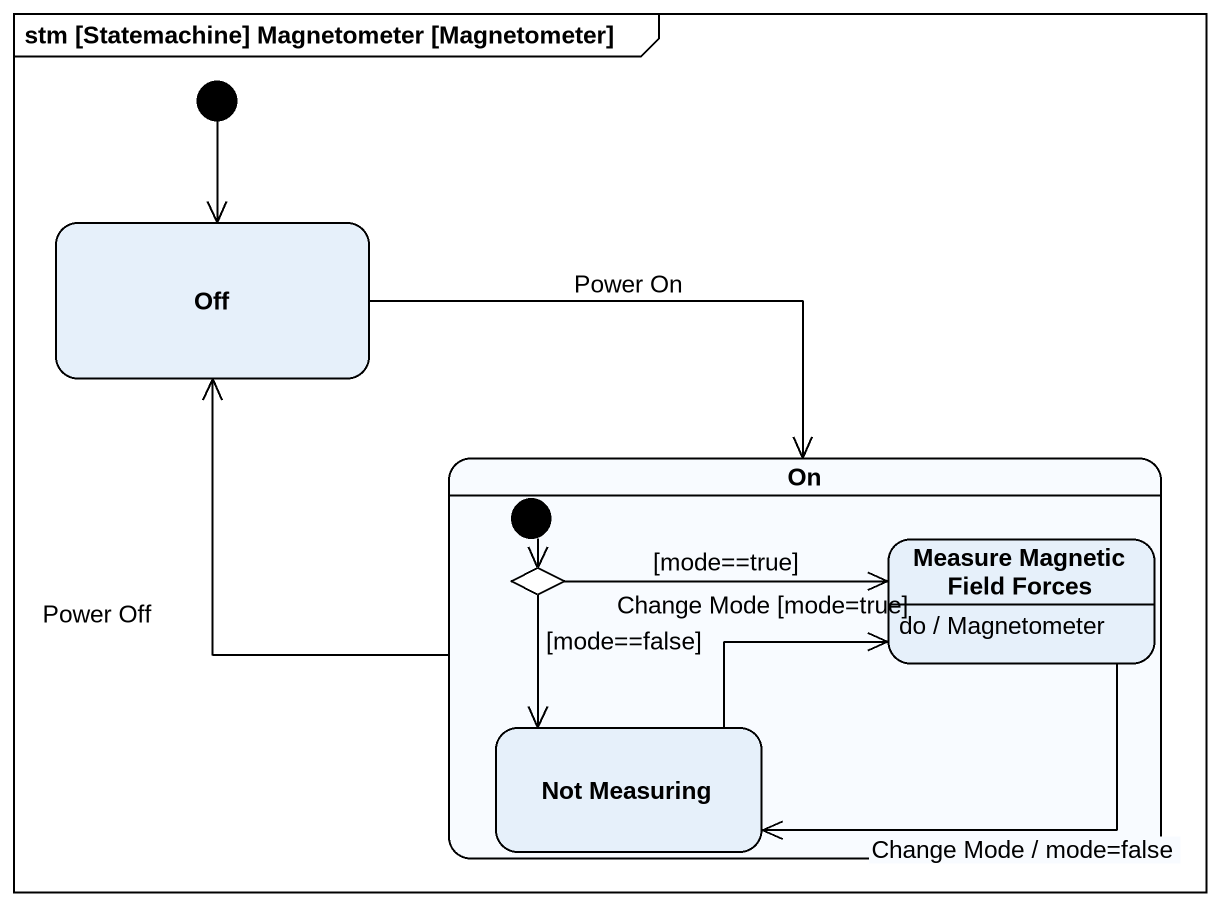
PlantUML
@startuml
mainframe stm [Statemachine] Magnetometer [Magnetometer]
hide empty description
state Off
state "On" as On_ {
  state "Measure Magnetic Field Forces" as Measure_Magnetic_Field
  Measure_Magnetic_Field : do / Magnetometer
  state choice1 <<choice>>
  state "Not Measuring" as Not_Measuring
  [*] --> choice1
}
[*] --> Off
Off --> On_ : Power On
On_ -up-> Off : Power Off
Measure_Magnetic_Field -left-> Not_Measuring : Change Mode / mode=false
choice1 -right-> Measure_Magnetic_Field : [mode==true]
choice1 --> Not_Measuring : [mode==false]
Not_Measuring -right-> Measure_Magnetic_Field : Change Mode [mode=true]
@enduml
